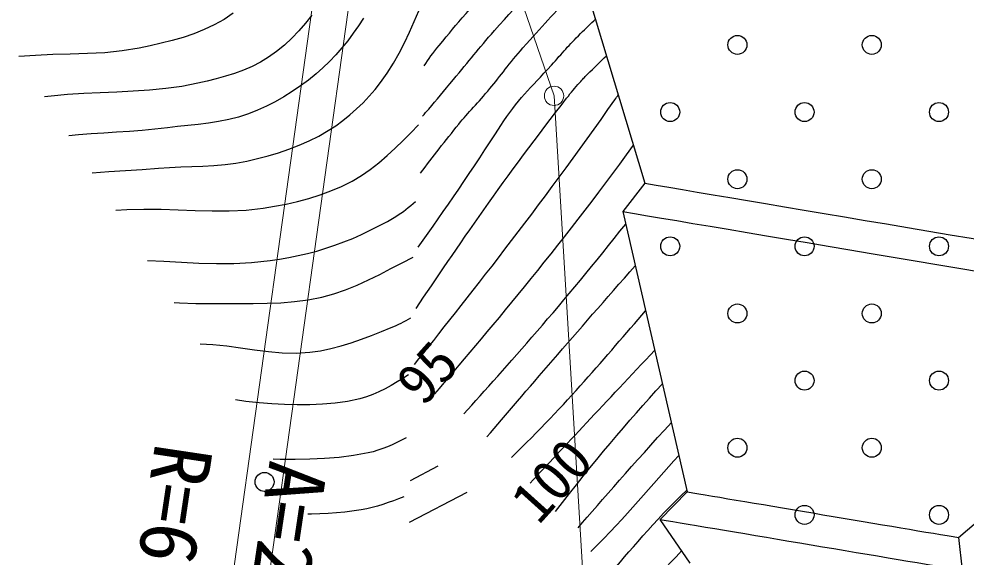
# Model space of a CAD drawing. Units: millimetres, scale not verified. Extents: x 40004 to 680061, y 20002 to 380034.
# Drawn here: x 187344 to 217250, y 261734 to 278739 of the extents above; entities that cross this region are included whole.
import ezdxf
from ezdxf.enums import TextEntityAlignment as Align

# ---------------------------------------------------------------- set-up
doc = ezdxf.new("R2010")
doc.units = ezdxf.units.MM
doc.header["$LTSCALE"] = 1000.09
for name, color, linetype, lineweight in [('M-BGD', 7, 'Continuous', 25), ('M-BMK-ROW', 30, 'Continuous', 13), ('M-STR-HTXT', 7, 'Continuous', 13)]:
    doc.layers.add(name, color=color, linetype=linetype, lineweight=lineweight)
doc.styles.add('ＭＳ ゴシック', font='')
doc.styles.get('ＭＳ ゴシック').set_extended_font_data('MS Gothic')

msp = doc.modelspace()

# ---------------------------------------------------------------- linework, layer by layer
at = {"layer": 'M-BGD'}
for p, q in [((204415, 282481), (207112, 273549)), ((207112, 273549), (206412, 272652)), ((206412, 272652), (208449, 263794)), ((217009, 262353), (225277, 269463)), ((199711, 264158), (200582, 264615)), ((195091, 263809), (195490, 263796)), ((195091, 263809), (195490, 263796)), ((201482, 263777), (199667, 262826)), ((208449, 263794), (207595, 262923)), ((208543, 261547), (207595, 262923)), ((217009, 262353), (217131, 261318))]:
    msp.add_line(p, q, dxfattribs=at)
for points in [[(194112, 278918), (193820, 278725), (193512, 278552), (193193, 278402), (192864, 278271), (192527, 278157), (192184, 278057), (191838, 277969), (191490, 277889), (191143, 277816), (190604, 277727), (190060, 277672), (189512, 277642), (188963, 277624), (188413, 277610), (187864, 277588), (187344, 277550)], [(194112, 278918), (193820, 278725), (193512, 278552), (193193, 278402), (192864, 278271), (192527, 278157), (192184, 278057), (191838, 277969), (191490, 277889), (191143, 277816), (190604, 277727), (190060, 277672), (189512, 277642), (188963, 277624), (188413, 277610), (187864, 277588), (187344, 277550)], [(196592, 278860), (196392, 278608), (196182, 278365), (195960, 278133), (195727, 277914), (195481, 277711), (195223, 277526), (194969, 277373), (194705, 277238), (194431, 277121), (194151, 277018), (193865, 276928), (193575, 276847), (193285, 276775), (192994, 276707), (192488, 276609), (191978, 276539), (191465, 276489), (190949, 276454), (190431, 276429), (189913, 276408), (189396, 276383), (188879, 276350), (188364, 276303), (188149, 276274)], [(196592, 278860), (196392, 278608), (196182, 278365), (195960, 278133), (195727, 277914), (195481, 277711), (195223, 277526), (194969, 277373), (194705, 277238), (194431, 277121), (194151, 277018), (193865, 276928), (193575, 276847), (193285, 276775), (192994, 276707), (192488, 276609), (191978, 276539), (191465, 276489), (190949, 276454), (190431, 276429), (189913, 276408), (189396, 276383), (188879, 276350), (188364, 276303), (188149, 276274)], [(198225, 278765), (198068, 278522), (197902, 278284), (197728, 278052), (197544, 277826), (197352, 277608), (197152, 277398), (196943, 277197), (196726, 277005), (196484, 276809), (196234, 276622), (195976, 276445), (195711, 276279), (195439, 276124), (195161, 275982), (194877, 275853), (194588, 275738), (194280, 275638), (193967, 275558), (193649, 275496), (193327, 275446), (193003, 275406), (192678, 275370), (192354, 275335), (192031, 275297), (191631, 275252), (191231, 275216), (190830, 275186), (190428, 275160), (190027, 275134), (189626, 275107), (189225, 275075), (188924, 275045)], [(198225, 278765), (198068, 278522), (197902, 278284), (197728, 278052), (197544, 277826), (197352, 277608), (197152, 277398), (196943, 277197), (196726, 277005), (196484, 276809), (196234, 276622), (195976, 276445), (195711, 276279), (195439, 276124), (195161, 275982), (194877, 275853), (194588, 275738), (194280, 275638), (193967, 275558), (193649, 275496), (193327, 275446), (193003, 275406), (192678, 275370), (192354, 275335), (192031, 275297), (191631, 275252), (191231, 275216), (190830, 275186), (190428, 275160), (190027, 275134), (189626, 275107), (189225, 275075), (188924, 275045)], [(189658, 273880), (190181, 273913), (190705, 273946), (191230, 273981), (191754, 274022), (192102, 274046), (192453, 274062), (192803, 274074), (193154, 274087), (193503, 274107), (193851, 274136), (194197, 274181), (194539, 274246), (194875, 274325), (195209, 274413), (195541, 274512), (195869, 274623), (196192, 274747), (196508, 274885), (196815, 275039), (197113, 275210), (197348, 275364), (197576, 275529), (197795, 275706), (198006, 275894), (198209, 276091), (198402, 276297), (198587, 276510), (198762, 276729), (198975, 277027), (199171, 277337), (199351, 277656), (199520, 277983), (199678, 278316), (199828, 278653), (199973, 278992)], [(189658, 273880), (190181, 273913), (190705, 273946), (191230, 273981), (191754, 274022), (192102, 274046), (192453, 274062), (192803, 274074), (193154, 274087), (193503, 274107), (193851, 274136), (194197, 274181), (194539, 274246), (194875, 274325), (195209, 274413), (195541, 274512), (195869, 274623), (196192, 274747), (196508, 274885), (196815, 275039), (197113, 275210), (197348, 275364), (197576, 275529), (197795, 275706), (198006, 275894), (198209, 276091), (198402, 276297), (198587, 276510), (198762, 276729), (198975, 277027), (199171, 277337), (199351, 277656), (199520, 277983), (199678, 278316), (199828, 278653), (199973, 278992)], [(190402, 272701), (190754, 272717), (191292, 272733), (191831, 272727), (192370, 272709), (192910, 272688), (193449, 272673), (193986, 272674), (194522, 272700), (195055, 272761), (195417, 272821), (195780, 272891), (196141, 272972), (196498, 273067), (196851, 273177), (197196, 273304), (197533, 273448), (197861, 273613), (198156, 273789), (198438, 273984), (198710, 274196), (198972, 274421), (199226, 274657), (199474, 274899), (199718, 275145), (199960, 275392)], [(190402, 272701), (190754, 272717), (191292, 272733), (191831, 272727), (192370, 272709), (192910, 272688), (193449, 272673), (193986, 272674), (194522, 272700), (195055, 272761), (195417, 272821), (195780, 272891), (196141, 272972), (196498, 273067), (196851, 273177), (197196, 273304), (197533, 273448), (197861, 273613), (198156, 273789), (198438, 273984), (198710, 274196), (198972, 274421), (199226, 274657), (199474, 274899), (199718, 275145), (199960, 275392)], [(191408, 271106), (191918, 271083), (192472, 271053), (193026, 271025), (193579, 271009), (194132, 271012), (194684, 271043), (194982, 271072), (195279, 271108), (195575, 271151), (195871, 271202), (196164, 271261), (196456, 271329), (196745, 271405), (197032, 271491), (197319, 271587), (197604, 271692), (197886, 271806), (198164, 271929), (198439, 272059), (198710, 272197), (198977, 272342), (199240, 272494), (199323, 272545), (199404, 272600), (199484, 272657), (199562, 272716), (199639, 272777), (199714, 272840), (199789, 272903), (199864, 272967)], [(191408, 271106), (191918, 271083), (192472, 271053), (193026, 271025), (193579, 271009), (194132, 271012), (194684, 271043), (194982, 271072), (195279, 271108), (195575, 271151), (195871, 271202), (196164, 271261), (196456, 271329), (196745, 271405), (197032, 271491), (197319, 271587), (197604, 271692), (197886, 271806), (198164, 271929), (198439, 272059), (198710, 272197), (198977, 272342), (199240, 272494), (199323, 272545), (199404, 272600), (199484, 272657), (199562, 272716), (199639, 272777), (199714, 272840), (199789, 272903), (199864, 272967)], [(192247, 269776), (192416, 269766), (192926, 269748), (193436, 269747), (193871, 269750), (194308, 269749), (194745, 269748), (195181, 269754), (195616, 269771), (196049, 269806), (196478, 269863), (196903, 269948), (197282, 270053), (197655, 270182), (198021, 270330), (198382, 270492), (198738, 270667), (199092, 270848), (199444, 271032), (199794, 271215)], [(192247, 269776), (192416, 269766), (192926, 269748), (193436, 269747), (193871, 269750), (194308, 269749), (194745, 269748), (195181, 269754), (195616, 269771), (196049, 269806), (196478, 269863), (196903, 269948), (197282, 270053), (197655, 270182), (198021, 270330), (198382, 270492), (198738, 270667), (199092, 270848), (199444, 271032), (199794, 271215)], [(193068, 268473), (193467, 268452), (193905, 268405), (194344, 268346), (194782, 268283), (195220, 268228), (195657, 268190), (196095, 268178), (196531, 268204), (196863, 268252), (197191, 268321), (197515, 268407), (197837, 268508), (198156, 268619), (198472, 268738), (198787, 268862), (199099, 268986), (199179, 269018), (199258, 269053), (199336, 269090), (199414, 269128), (199490, 269168), (199567, 269208), (199643, 269249), (199718, 269291)], [(193068, 268473), (193467, 268452), (193905, 268405), (194344, 268346), (194782, 268283), (195220, 268228), (195657, 268190), (196095, 268178), (196531, 268204), (196863, 268252), (197191, 268321), (197515, 268407), (197837, 268508), (198156, 268619), (198472, 268738), (198787, 268862), (199099, 268986), (199179, 269018), (199258, 269053), (199336, 269090), (199414, 269128), (199490, 269168), (199567, 269208), (199643, 269249), (199718, 269291)], [(199648, 267498), (199467, 267382), (199283, 267267), (199097, 267157), (198907, 267053), (198713, 266958), (198516, 266872), (198314, 266798), (198109, 266737), (197721, 266653), (197328, 266596), (196931, 266561), (196532, 266545), (196132, 266545), (195731, 266558), (195331, 266579), (194933, 266605), (194512, 266649), (194184, 266704)], [(199648, 267498), (199467, 267382), (199283, 267267), (199097, 267157), (198907, 267053), (198713, 266958), (198516, 266872), (198314, 266798), (198109, 266737), (197721, 266653), (197328, 266596), (196931, 266561), (196532, 266545), (196132, 266545), (195731, 266558), (195331, 266579), (194933, 266605), (194512, 266649), (194184, 266704)], [(199569, 265497), (199424, 265425), (199278, 265354), (199131, 265286), (198982, 265222), (198831, 265163), (198679, 265110), (198524, 265064), (198368, 265025), (197912, 264941), (197453, 264883), (196991, 264847), (196527, 264827), (196061, 264821), (195595, 264822), (195369, 264824)], [(199569, 265497), (199424, 265425), (199278, 265354), (199131, 265286), (198982, 265222), (198831, 265163), (198679, 265110), (198524, 265064), (198368, 265025), (197912, 264941), (197453, 264883), (196991, 264847), (196527, 264827), (196061, 264821), (195595, 264822), (195369, 264824)], [(199495, 263639), (199331, 263575), (199166, 263514), (199000, 263454), (198833, 263398), (198664, 263346), (198495, 263299), (198324, 263258), (198152, 263223), (197632, 263150), (197108, 263109), (196582, 263091), (196462, 263091)], [(199495, 263639), (199331, 263575), (199166, 263514), (199000, 263454), (198833, 263398), (198664, 263346), (198495, 263299), (198324, 263258), (198152, 263223), (197632, 263150), (197108, 263109), (196582, 263091), (196462, 263091)]]:
    msp.add_lwpolyline(points, dxfattribs=at)
for centre in [(210030, 277918), (214273, 277918), (207908, 275797), (212151, 275797), (216395, 275797), (210030, 273675), (214273, 273675), (207908, 271554), (212151, 271554), (216395, 271554), (210030, 269432), (214273, 269432), (212151, 267311), (216395, 267311), (210030, 265189), (214273, 265189), (195100, 264109), (195100, 264109), (212151, 263068), (216395, 263068)]:
    msp.add_circle(centre, 300, dxfattribs=at)
for points, knots in [([(205634, 283308), (205966, 283260), (206963, 283104), (207295, 283049), (211167, 282399), (222782, 280453), (226650, 279781), (228318, 279491), (233314, 278566), (234975, 278239)], [0, 0, 0, 0, 1, 1, 1, 2, 2, 2, 3, 3, 3, 3]), ([(204415, 282481), (204960, 282404), (206592, 282152), (207135, 282062), (211004, 281416), (222610, 279468), (226474, 278797), (228141, 278507), (233131, 277583), (234790, 277256)], [0, 0, 0, 0, 1, 1, 1, 2, 2, 2, 3, 3, 3, 3]), ([(200138, 277261), (200275, 277459), (200419, 277669), (200610, 277898), (200943, 278296), (201118, 278529), (201464, 278915), (202356, 279911), (202890, 280438), (203784, 281434), (203990, 281664), (204066, 281830), (204299, 282033), (204371, 282095), (204438, 282145), (204504, 282188)], [0, 0, 0, 0, 1, 1, 1, 2, 2, 2, 3, 3, 3, 4, 4, 4, 5, 5, 5, 5]), ([(200086, 275665), (200152, 275741), (200218, 275816), (200286, 275892), (200537, 276175), (200759, 276458), (201062, 276821), (201568, 277427), (201838, 277778), (202361, 278369), (203234, 279354), (203718, 279912), (204644, 280847), (204720, 280924), (204786, 280987), (204849, 281046)], [0, 0, 0, 0, 1, 1, 1, 2, 2, 2, 3, 3, 3, 4, 4, 4, 5, 5, 5, 5]), ([(200027, 273867), (200410, 274378), (200813, 274898), (201232, 275415), (201527, 275778), (201842, 276093), (202217, 276540), (202549, 276936), (202830, 277340), (203259, 277822), (203872, 278513), (204215, 278901), (204861, 279562), (204981, 279685), (205091, 279794), (205196, 279895)], [0, 0, 0, 0, 1, 1, 1, 2, 2, 2, 3, 3, 3, 4, 4, 4, 5, 5, 5, 5]), ([(199951, 271532), (200770, 272677), (201678, 273989), (202555, 275368), (203077, 276189), (203506, 276553), (204156, 277276), (204511, 277671), (204698, 277905), (205077, 278276), (205245, 278441), (205400, 278590), (205547, 278731)], [0, 0, 0, 0, 1, 1, 1, 2, 2, 2, 3, 3, 3, 4, 4, 4, 4]), ([(199888, 269594), (201114, 271432), (202765, 273843), (204636, 276232), (204792, 276432), (204886, 276540), (205054, 276730), (205146, 276834), (205195, 276894), (205294, 276991), (205509, 277200), (205708, 277392), (205897, 277573)], [0, 0, 0, 0, 1, 1, 1, 2, 2, 2, 3, 3, 3, 4, 4, 4, 4]), ([(199830, 267815), (201341, 269712), (203835, 272855), (206162, 276185), (206199, 276237), (206234, 276288), (206270, 276338)], [0, 0, 0, 0, 1, 1, 1, 2, 2, 2, 2]), ([(207112, 273549), (210697, 272944), (221451, 271127), (225036, 270521), (225099, 270510), (225287, 270477), (225350, 270466)], [0, 0, 0, 0, 1, 1, 1, 2, 2, 2, 2]), ([(206412, 272652), (210103, 272030), (221175, 270160), (224865, 269536), (224947, 269522), (225195, 269478), (225277, 269463)], [0, 0, 0, 0, 1, 1, 1, 2, 2, 2, 2])]:
    msp.add_open_spline(points, degree=3, knots=knots, dxfattribs=at)
for points in [[(200478, 266896), (201984, 268661), (204433, 271535), (206751, 274745)], [(201394, 266262), (202676, 267687), (204576, 269798), (206503, 272257)], [(202119, 265535), (203296, 266909), (204955, 268844), (206805, 270941)], [(202892, 264883), (204645, 266565), (205863, 268061), (207133, 269516)], [(203482, 264073), (204526, 265184), (205893, 266639), (207419, 268272)], [(204287, 263172), (205471, 264725), (206574, 266024), (207664, 267207)], [(204998, 262658), (205746, 263520), (206765, 264694), (207944, 265990)], [(205407, 261914), (206539, 263026), (207323, 264023), (208184, 264944)], [(205978, 261149), (206577, 261872), (207403, 262871), (208436, 263851)], [(208450, 263795), (210162, 263507), (215297, 262642), (217009, 262353)], [(207596, 262924), (209503, 262603), (215224, 261640), (217131, 261318)], [(206731, 260280), (207288, 260883), (207790, 261431), (208275, 261937)]]:
    msp.add_open_spline(points, degree=3, dxfattribs=at)
at = {"layer": 'M-BMK-ROW'}
for p in [(197250, 296792), (205149, 261217)]:
    msp.add_line(p, (204240, 276309), dxfattribs=at)
msp.add_circle((204240, 276309), 306, dxfattribs=at)
at = {"layer": 'M-STR-HTXT'}
for p, q in [((200605, 307793), (193767, 258787)), ((200543, 299152), (193705, 250146))]:
    msp.add_line(p, q, dxfattribs=at)

# ---------------------------------------------------------------- texts
at = {"layer": 'M-BGD', "style": 'ＭＳ ゴシック'}
for s, p in [('95', (200233, 267569)), ('100', (204163, 264165))]:
    msp.add_text(s, height=1320, rotation=47.963, dxfattribs=at).set_placement(p, align=Align.MIDDLE_CENTER)
at = {"layer": 'M-STR-HTXT', "style": 'ＭＳ ゴシック'}
for s, p in [('R=600', (192100, 262172)), ('A=200', (195714, 261611))]:
    msp.add_text(s, height=1833, rotation=261.476, dxfattribs=at).set_placement(p, align=Align.MIDDLE_CENTER)

doc.saveas('drawing.dxf')
